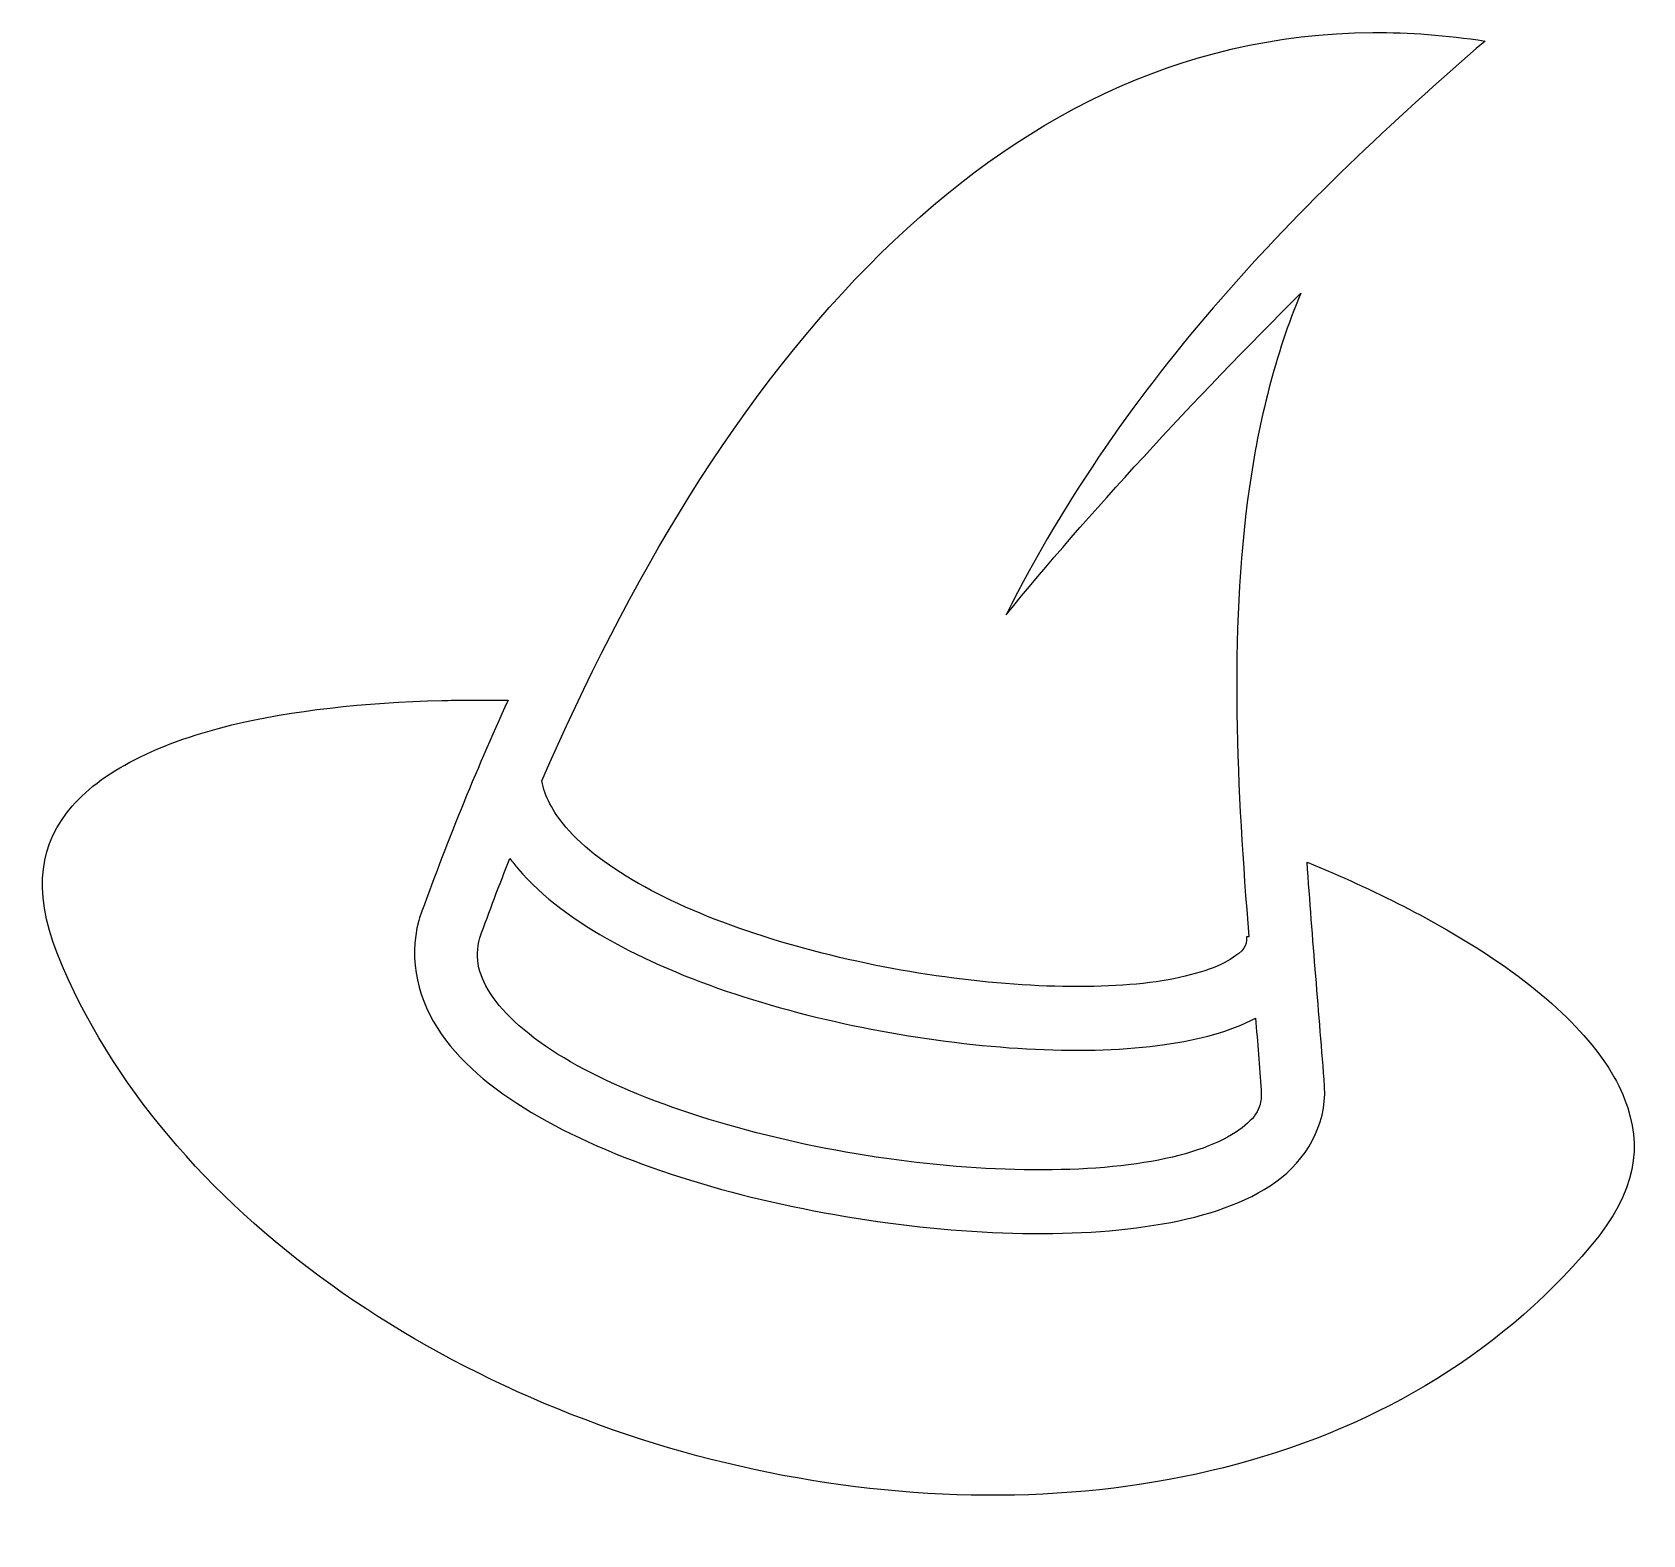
# Model space of a CAD drawing. Header units: centimetres. Extents: x -9.9 to 10.1, y -9.6 to 9.
import ezdxf

# ---------------------------------------------------------------- set-up
doc = ezdxf.new("R2010")
doc.units = ezdxf.units.CM
doc.header["$MEASUREMENT"] = 0
doc.layers.add('Layer 1', color=7, linetype='Continuous')

msp = doc.modelspace()

# ---------------------------------------------------------------- linework, layer by layer
at = {"layer": 'Layer 1'}
for points, knots in [([(6.75215, 9.00683), (4.32429, 8.98756), (2.33029, 7.91873), (0.64568, 6.27118), (0.64568, 6.27118), (-1.1247, 4.53964), (-2.51692, 2.15516), (-3.57112, -0.28594), (-3.57112, -0.28594), (-3.53823, -0.47582), (-3.44209, -0.66317), (-3.27198, -0.86187), (-3.27198, -0.86187), (-3.05448, -1.11589), (-2.71608, -1.37265), (-2.29419, -1.60373), (-2.29419, -1.60373), (-1.45041, -2.06598), (-0.27898, -2.4279), (0.88949, -2.63558), (0.88949, -2.63558), (2.05796, -2.84326), (3.23002, -2.89744), (4.05867, -2.78055), (4.05867, -2.78055), (4.47297, -2.72211), (4.79821, -2.61567), (4.97848, -2.5038), (4.97848, -2.5038), (5.15871, -2.39193), (5.18578, -2.33694), (5.18139, -2.22444), (5.18139, -2.22444), (5.18139, -2.22444), (5.21175, -2.22317), (5.21175, -2.22317), (5.21175, -2.22317), (5.06804, -0.4172), (4.95874, 1.52122), (5.21563, 3.34047), (5.21563, 3.34047), (5.33454, 4.18265), (5.53897, 5.00332), (5.85743, 5.77036), (5.85743, 5.77036), (4.52606, 4.4446), (3.20431, 3.01152), (2.19539, 1.77621), (2.19539, 1.77621), (3.6889, 4.7364), (5.83027, 6.89532), (8.14634, 8.90133), (8.14634, 8.90133), (7.66664, 8.97344), (7.20093, 9.01029), (6.75214, 9.00675), (6.75214, 9.00675), (6.75214, 9.00675), (6.75215, 9.00683), (6.75215, 9.00683)], [0, 0, 0, 0, 0.0625, 0.0625, 0.0625, 0.0625, 0.125, 0.125, 0.125, 0.125, 0.1875, 0.1875, 0.1875, 0.1875, 0.25, 0.25, 0.25, 0.25, 0.3125, 0.3125, 0.3125, 0.3125, 0.375, 0.375, 0.375, 0.375, 0.4375, 0.4375, 0.4375, 0.4375, 0.5, 0.5, 0.5, 0.5, 0.5625, 0.5625, 0.5625, 0.5625, 0.625, 0.625, 0.625, 0.625, 0.6875, 0.6875, 0.6875, 0.6875, 0.75, 0.75, 0.75, 0.75, 0.8125, 0.8125, 0.8125, 0.8125, 0.875, 0.875, 0.875, 0.875, 1, 1, 1, 1]), ([(-4.25011, 0.71711), (-4.33584, 0.71762), (-4.42102, 0.71762), (-4.50539, 0.71686), (-4.50539, 0.71686), (-4.60883, 0.71593), (-4.71075, 0.71412), (-4.81237, 0.71159), (-4.81237, 0.71159), (-5.78805, 0.68734), (-6.67733, 0.58888), (-7.42156, 0.40849), (-7.42156, 0.40849), (-8.41386, 0.16801), (-9.12793, -0.21931), (-9.47851, -0.68914), (-9.47851, -0.68914), (-9.82922, -1.15906), (-9.90356, -1.7293), (-9.51941, -2.60913), (-9.51941, -2.60913), (-8.13377, -5.78282), (-4.57796, -8.10193), (-0.75505, -8.87504), (-0.75505, -8.87504), (3.0679, -9.64798), (7.09275, -8.88124), (9.46141, -6.06033), (9.46141, -6.06033), (10.03447, -5.37784), (10.10645, -4.8243), (9.88048, -4.23783), (9.88048, -4.23783), (9.65454, -3.65136), (9.05458, -3.0201), (8.16087, -2.43515), (8.16087, -2.43515), (7.5391, -2.02823), (6.78269, -1.64505), (5.93651, -1.29535), (5.93651, -1.29535), (6.00001, -2.24792), (6.08642, -3.18772), (6.15258, -4.07704), (6.15258, -4.07704), (6.15258, -4.07704), (6.15258, -4.08627), (6.15258, -4.08627), (6.15258, -4.08627), (6.17818, -4.56707), (5.92108, -4.99647), (5.54772, -5.26436), (5.54772, -5.26436), (5.17441, -5.53225), (4.69306, -5.68941), (4.13775, -5.7875), (4.13775, -5.7875), (3.02717, -5.98375), (1.60658, -5.93079), (0.20162, -5.69524), (0.20162, -5.69524), (-1.20329, -5.45973), (-2.58505, -5.04307), (-3.6053, -4.45921), (-3.6053, -4.45921), (-4.11541, -4.16728), (-4.53911, -3.83302), (-4.8229, -3.42736), (-4.8229, -3.42736), (-5.10669, -3.02183), (-5.23446, -2.51847), (-5.10096, -2.02005), (-5.10096, -2.02005), (-5.10096, -2.02005), (-5.09695, -2.00424), (-5.09695, -2.00424), (-5.09695, -2.00424), (-5.09695, -2.00424), (-5.09168, -1.98847), (-5.09168, -1.98847), (-5.09168, -1.98847), (-4.76964, -1.09426), (-4.404, -0.1841), (-3.99135, 0.71424), (-3.99135, 0.71424), (-4.07792, 0.71559), (-4.16424, 0.7166), (-4.24997, 0.71711), (-4.24997, 0.71711), (-4.24997, 0.71711), (-4.25011, 0.71711), (-4.25011, 0.71711)], [0, 0, 0, 0, 0.04166667, 0.04166667, 0.04166667, 0.04166667, 0.08333333, 0.08333333, 0.08333333, 0.08333333, 0.125, 0.125, 0.125, 0.125, 0.16666667, 0.16666667, 0.16666667, 0.16666667, 0.20833333, 0.20833333, 0.20833333, 0.20833333, 0.25, 0.25, 0.25, 0.25, 0.29166667, 0.29166667, 0.29166667, 0.29166667, 0.33333333, 0.33333333, 0.33333333, 0.33333333, 0.375, 0.375, 0.375, 0.375, 0.41666667, 0.41666667, 0.41666667, 0.41666667, 0.45833333, 0.45833333, 0.45833333, 0.45833333, 0.5, 0.5, 0.5, 0.5, 0.54166667, 0.54166667, 0.54166667, 0.54166667, 0.58333333, 0.58333333, 0.58333333, 0.58333333, 0.625, 0.625, 0.625, 0.625, 0.66666667, 0.66666667, 0.66666667, 0.66666667, 0.70833333, 0.70833333, 0.70833333, 0.70833333, 0.75, 0.75, 0.75, 0.75, 0.79166667, 0.79166667, 0.79166667, 0.79166667, 0.83333333, 0.83333333, 0.83333333, 0.83333333, 0.875, 0.875, 0.875, 0.875, 0.91666667, 0.91666667, 0.91666667, 0.91666667, 1, 1, 1, 1]), ([(-3.97037, -1.25053), (-4.10025, -1.57944), (-4.22409, -1.90818), (-4.342, -2.2349), (-4.342, -2.2349), (-4.40926, -2.49828), (-4.35887, -2.71591), (-4.17725, -2.9755), (-4.17725, -2.9755), (-3.99281, -3.23905), (-3.65943, -3.52044), (-3.21396, -3.77534), (-3.21396, -3.77534), (-2.32304, -4.28515), (-1.00436, -4.69376), (0.33216, -4.91788), (0.33216, -4.91788), (1.66863, -5.14196), (3.03158, -5.18269), (4.00077, -5.01149), (4.00077, -5.01149), (4.48536, -4.9258), (4.86648, -4.78294), (5.08786, -4.62397), (5.08786, -4.62397), (5.30924, -4.46517), (5.3773, -4.34035), (5.36596, -4.12723), (5.36596, -4.12723), (5.34416, -3.83501), (5.32008, -3.53574), (5.29478, -3.23116), (5.29478, -3.23116), (4.98071, -3.4011), (4.60027, -3.49964), (4.16814, -3.56062), (4.16814, -3.56062), (3.20958, -3.69581), (1.98426, -3.63083), (0.75127, -3.41168), (0.75127, -3.41168), (-0.48181, -3.19258), (-1.71556, -2.81901), (-2.67361, -2.29423), (-2.67361, -2.29423), (-3.15264, -2.03186), (-3.56428, -1.73171), (-3.87013, -1.37446), (-3.87013, -1.37446), (-3.90492, -1.33389), (-3.93844, -1.29295), (-3.97032, -1.25057), (-3.97032, -1.25057), (-3.97032, -1.25057), (-3.97037, -1.25053), (-3.97037, -1.25053)], [0, 0, 0, 0, 0.06666667, 0.06666667, 0.06666667, 0.06666667, 0.13333333, 0.13333333, 0.13333333, 0.13333333, 0.2, 0.2, 0.2, 0.2, 0.26666667, 0.26666667, 0.26666667, 0.26666667, 0.33333333, 0.33333333, 0.33333333, 0.33333333, 0.4, 0.4, 0.4, 0.4, 0.46666667, 0.46666667, 0.46666667, 0.46666667, 0.53333333, 0.53333333, 0.53333333, 0.53333333, 0.6, 0.6, 0.6, 0.6, 0.66666667, 0.66666667, 0.66666667, 0.66666667, 0.73333333, 0.73333333, 0.73333333, 0.73333333, 0.8, 0.8, 0.8, 0.8, 0.86666667, 0.86666667, 0.86666667, 0.86666667, 1, 1, 1, 1])]:
    msp.add_open_spline(points, degree=3, knots=knots, dxfattribs=at)

doc.saveas('drawing.dxf')
